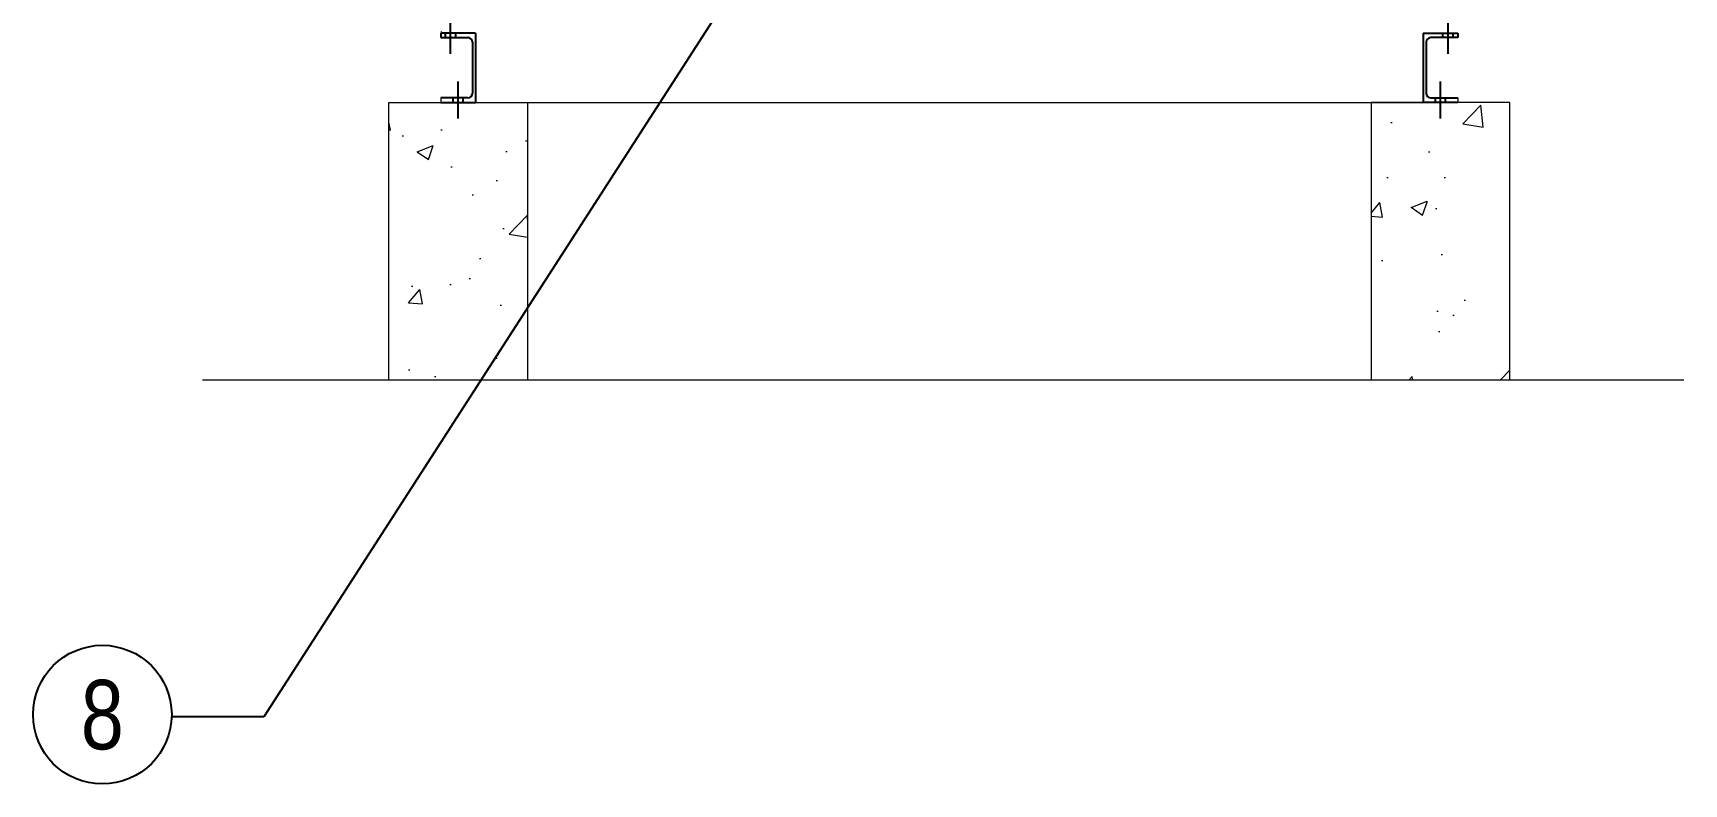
# Model space of a CAD drawing. Header units: millimetres. Extents: x 68455 to 97862, y 44247 to 65042.
# Drawn here: x 87154 to 90725, y 50205 to 51829 of the extents above; entities that cross this region are included whole.
import ezdxf
from ezdxf import colors
from ezdxf.entities.mleader import LeaderData, LeaderLine
from ezdxf.enums import TextEntityAlignment as Align
from ezdxf.math import Vec2, Vec3

# ---------------------------------------------------------------- set-up
doc = ezdxf.new("R2010")
doc.units = ezdxf.units.MM
doc.linetypes.add('CENTERX2', pattern=[4, 2.5, -0.5, 0.5, -0.5])
for name, color, linetype in [('냉각탑_dim', 1, 'Continuous'), ('냉각탑_text', 3, 'Continuous'), ('냉각탑_기초', 23, 'Continuous')]:
    doc.layers.add(name, color=color, linetype=linetype)
doc.styles.get("Standard").update_dxf_attribs({"font": 'arial.ttf'})

# ---------------------------------------------------------------- blocks, each defined once
blk = doc.blocks.new('SJMO 125 _SIDE')
at = {"color": 1, "linetype": 'CENTERX2', "ltscale": 50}
for p, q in [((88057, 51784.4), (88057, 51864.4)), ((90215, 51784.4), (90215, 51864.4)), ((88073.5, 51644.4), (88073.5, 51724.4)), ((90198.5, 51644.4), (90198.5, 51724.4))]:
    blk.add_line(p, q, dxfattribs=at)
at = {"color": 7, "lineweight": 25, "ltscale": 0.008333}
for p, q in [((88036, 51829.4), (88036, 51819.4)), ((90236, 51829.4), (90236, 51819.4))]:
    blk.add_line(p, q, dxfattribs=at)
at = {"color": 7, "lineweight": 25, "ltscale": 0.125}
for p, q in [((88111, 51829.4), (88036, 51829.4)), ((90161, 51829.4), (90236, 51829.4)), ((88036, 51679.4), (88111, 51679.4)), ((90236, 51679.4), (90161, 51679.4))]:
    blk.add_line(p, q, dxfattribs=at)
at = {"color": 7, "lineweight": 20, "ltscale": 0.000665759}
blk.add_line((88039.5, 51829.4), (88040.7, 51829.4), dxfattribs=at)
for p, q in [((88046, 51819.4), (88046, 51829.4)), ((88068, 51819.4), (88068, 51829.4)), ((90204, 51819.4), (90204, 51829.4)), ((90226, 51819.4), (90226, 51829.4)), ((88062.5, 51679.4), (88062.5, 51689.4)), ((88084.5, 51679.4), (88084.5, 51689.4)), ((90187.5, 51679.4), (90187.5, 51689.4)), ((90209.5, 51679.4), (90209.5, 51689.4))]:
    blk.add_line(p, q)
at = {"ltscale": 25}
for p, q in [((88111, 51829.4), (88111, 51679.4)), ((90161, 51829.4), (90161, 51679.4))]:
    blk.add_line(p, q, dxfattribs=at)
at = {"color": 7, "lineweight": 25, "ltscale": 0.05125}
for p, q in [((88036, 51819.4), (88094.5, 51819.4)), ((90236, 51819.4), (90177.5, 51819.4)), ((88094.5, 51689.4), (88036, 51689.4)), ((90177.5, 51689.4), (90236, 51689.4))]:
    blk.add_line(p, q, dxfattribs=at)
at = {"color": 7, "lineweight": 25, "ltscale": 0.091667}
for p, q in [((88104.5, 51809.4), (88104.5, 51699.4)), ((90167.5, 51809.4), (90167.5, 51699.4))]:
    blk.add_line(p, q, dxfattribs=at)
at = {"color": 7, "lineweight": 15, "ltscale": 0.0625}
for p, q in [((88036, 51689.4), (88036, 51679.4)), ((90236, 51689.4), (90236, 51679.4))]:
    blk.add_line(p, q, dxfattribs=at)
at = {"lineweight": 5}
blk.add_line((88111, 51679.4), (90161, 51679.4), dxfattribs=at)
at = {"color": 7, "lineweight": 20}
for centre, start, end in [((88039.5, 51832.9), 180, 270), ((88074.5, 51832.9), 270, 270.9147)]:
    blk.add_arc(centre, 3.5, start, end, dxfattribs=at)
at = {"color": 7, "lineweight": 25}
for centre, start, end in [((88094.5, 51809.4), 0, 90), ((90177.5, 51809.4), 90, 180), ((88094.5, 51699.4), 270, 0), ((90177.5, 51699.4), 180, 270)]:
    blk.add_arc(centre, 10, start, end, dxfattribs=at)

msp = doc.modelspace()

# ---------------------------------------------------------------- hatches: boundary and pattern name
at = {"layer": '냉각탑_기초', "lineweight": 20, "ltscale": 30}
h = msp.add_hatch(dxfattribs=at)
h.set_pattern_fill('AR-CONC', color=256, scale=50, style=0)
h.set_pattern_definition([(50, (73295.02, 35138.08), (358.63, -31.376), [37.5, -412.5]), (355, (73295, 35138.1), (-69.3757, 376.096), [30, -330]), (100.4514, (73324.9, 35135.47), (289.2547, 344.72), [31.87, -350.571]), (46.1842, (73295, 35238.1), (533.6205, -82.7595), [56.25, -618.75]), (96.6356, (73339.5, 35231.2), (467.331, 487.059), [47.805, -525.856]), (351.1842, (73295, 35238.1), (467.331, 487.059), [45, -495]), (21, (73345.02, 35213.08), (298.4535, -201.3094), [37.5, -412.5]), (326, (73345, 35213.1), (121.6577, 362.575), [30, -330]), (71.4514, (73369.9, 35196.3), (420.1113, 161.265), [31.87, -350.571]), (37.5, (73295.02, 35138.08), (6.0799, 166.4469), [0, -326, 0, -335, 0, -331.25]), (7.5, (73295.02, 35138.08), (131.5348, 197.2059), [0, -191, 0, -318.5, 0, -126.25]), (327.5, (73183.52, 35138.08), (266.9112, -11.2774), [0, -125, 0, -390, 0, -517.5]), (317.5, (73133.52, 35138.08), (291.593, 50.0525), [0, -162.5, 0, -259, 0, -367.5])])
h.paths.add_polyline_path([(88223.5, 51679.4), (87923.5, 51679.4), (87923.5, 51079.4), (88223.5, 51079.4)])
h = msp.add_hatch(dxfattribs=at)
h.set_pattern_fill('AR-CONC', color=256, scale=50, style=0)
h.set_pattern_definition([(50, (73290.02, 35138.08), (358.63, -31.376), [37.5, -412.5]), (355, (73290, 35138.1), (-69.3757, 376.096), [30, -330]), (100.4514, (73319.9, 35135.47), (289.2547, 344.72), [31.87, -350.571]), (46.1842, (73290, 35238.1), (533.6205, -82.7595), [56.25, -618.75]), (96.6356, (73334.5, 35231.2), (467.331, 487.059), [47.805, -525.856]), (351.1842, (73290, 35238.1), (467.331, 487.059), [45, -495]), (21, (73340.02, 35213.08), (298.4535, -201.3094), [37.5, -412.5]), (326, (73340, 35213.1), (121.6577, 362.575), [30, -330]), (71.4514, (73364.9, 35196.3), (420.1113, 161.265), [31.87, -350.571]), (37.5, (73290.02, 35138.08), (6.0799, 166.4469), [0, -326, 0, -335, 0, -331.25]), (7.5, (73290.02, 35138.08), (131.5348, 197.2059), [0, -191, 0, -318.5, 0, -126.25]), (327.5, (73178.52, 35138.08), (266.9112, -11.2774), [0, -125, 0, -390, 0, -517.5]), (317.5, (73128.52, 35138.08), (291.593, 50.0525), [0, -162.5, 0, -259, 0, -367.5])])
h.paths.add_polyline_path([(90048.5, 51679.4), (90348.5, 51679.4), (90348.5, 51079.4), (90048.5, 51079.4)])

# ---------------------------------------------------------------- linework, layer by layer
at = {"layer": '냉각탑_dim', "linetype": 'ByBlock', "lineweight": -3}
msp.add_circle((87303.5, 50355.2), 150, dxfattribs=at)
at = {"layer": '냉각탑_기초', "lineweight": 20, "ltscale": 30}
msp.add_line((87520.3, 51079.4), (90725.4, 51079.4), dxfattribs=at)
for points in [[(87923.5, 51079.4), (87923.5, 51679.4), (88223.5, 51679.4), (88223.5, 51079.4)], [(90348.5, 51079.4), (90348.5, 51679.4), (90048.5, 51679.4), (90048.5, 51079.4)]]:
    msp.add_lwpolyline(points, dxfattribs=at)

# ---------------------------------------------------------------- block references
msp.add_blockref('SJMO 125 _SIDE', (0, 0))

# ---------------------------------------------------------------- texts
at = {"layer": '냉각탑_text', "width": 0.8}
msp.add_text('8', height=150, dxfattribs=at).set_placement((87303.5, 50355.2), align=Align.MIDDLE_CENTER)

# ---------------------------------------------------------------- leaders
at = {"layer": '냉각탑_dim', "lineweight": -3}
ml = msp.add_multileader_mtext('Standard', dxfattribs=at)
ml.set_content('')
ml.set_leader_properties(color=256)
ml.build(insert=Vec2(0, 0))
ml.multileader.update_dxf_attribs({"text_right_attachment_type": 6, "dogleg_length": 5, "arrow_head_size": 199.5, "scale": 30})
ctx = ml.context
ctx.base_point, ctx.scale, ctx.char_height, ctx.arrow_head_size, ctx.landing_gap_size, ctx.plane_origin = Vec3(87453.5, 50350.5), 30, 7.18, 199.5, 3.59, Vec3(88958.4, 50676.3)
ctx.right_attachment, ctx.text_align_type = 6, 2
notes = []
notes.append((ctx, [(0, (1, 1, 0), (87653, 50350.5), (-1, 0), 199.5, [(0, [(88828.3, 52173.2)], 0, [])])]))
ctx.mtext, ml.multileader.dxf.content_type = None, 0
for ctx, leaders in notes:
    for number, flags, end, landing, length, lines in leaders:
        leader = LeaderData()
        leader.index, (leader.has_last_leader_line, leader.has_dogleg_vector, leader.attachment_direction) = number, flags
        leader.last_leader_point, leader.dogleg_vector, leader.dogleg_length = Vec3(end), Vec3(landing), length
        for number, points, colour, breaks in lines:
            line = LeaderLine()
            line.index, line.vertices, line.color, line.breaks = number, Vec3.list(points), colors.encode_raw_color(colour), breaks
            leader.lines.append(line)
        ctx.leaders.append(leader)

doc.saveas('drawing.dxf')
